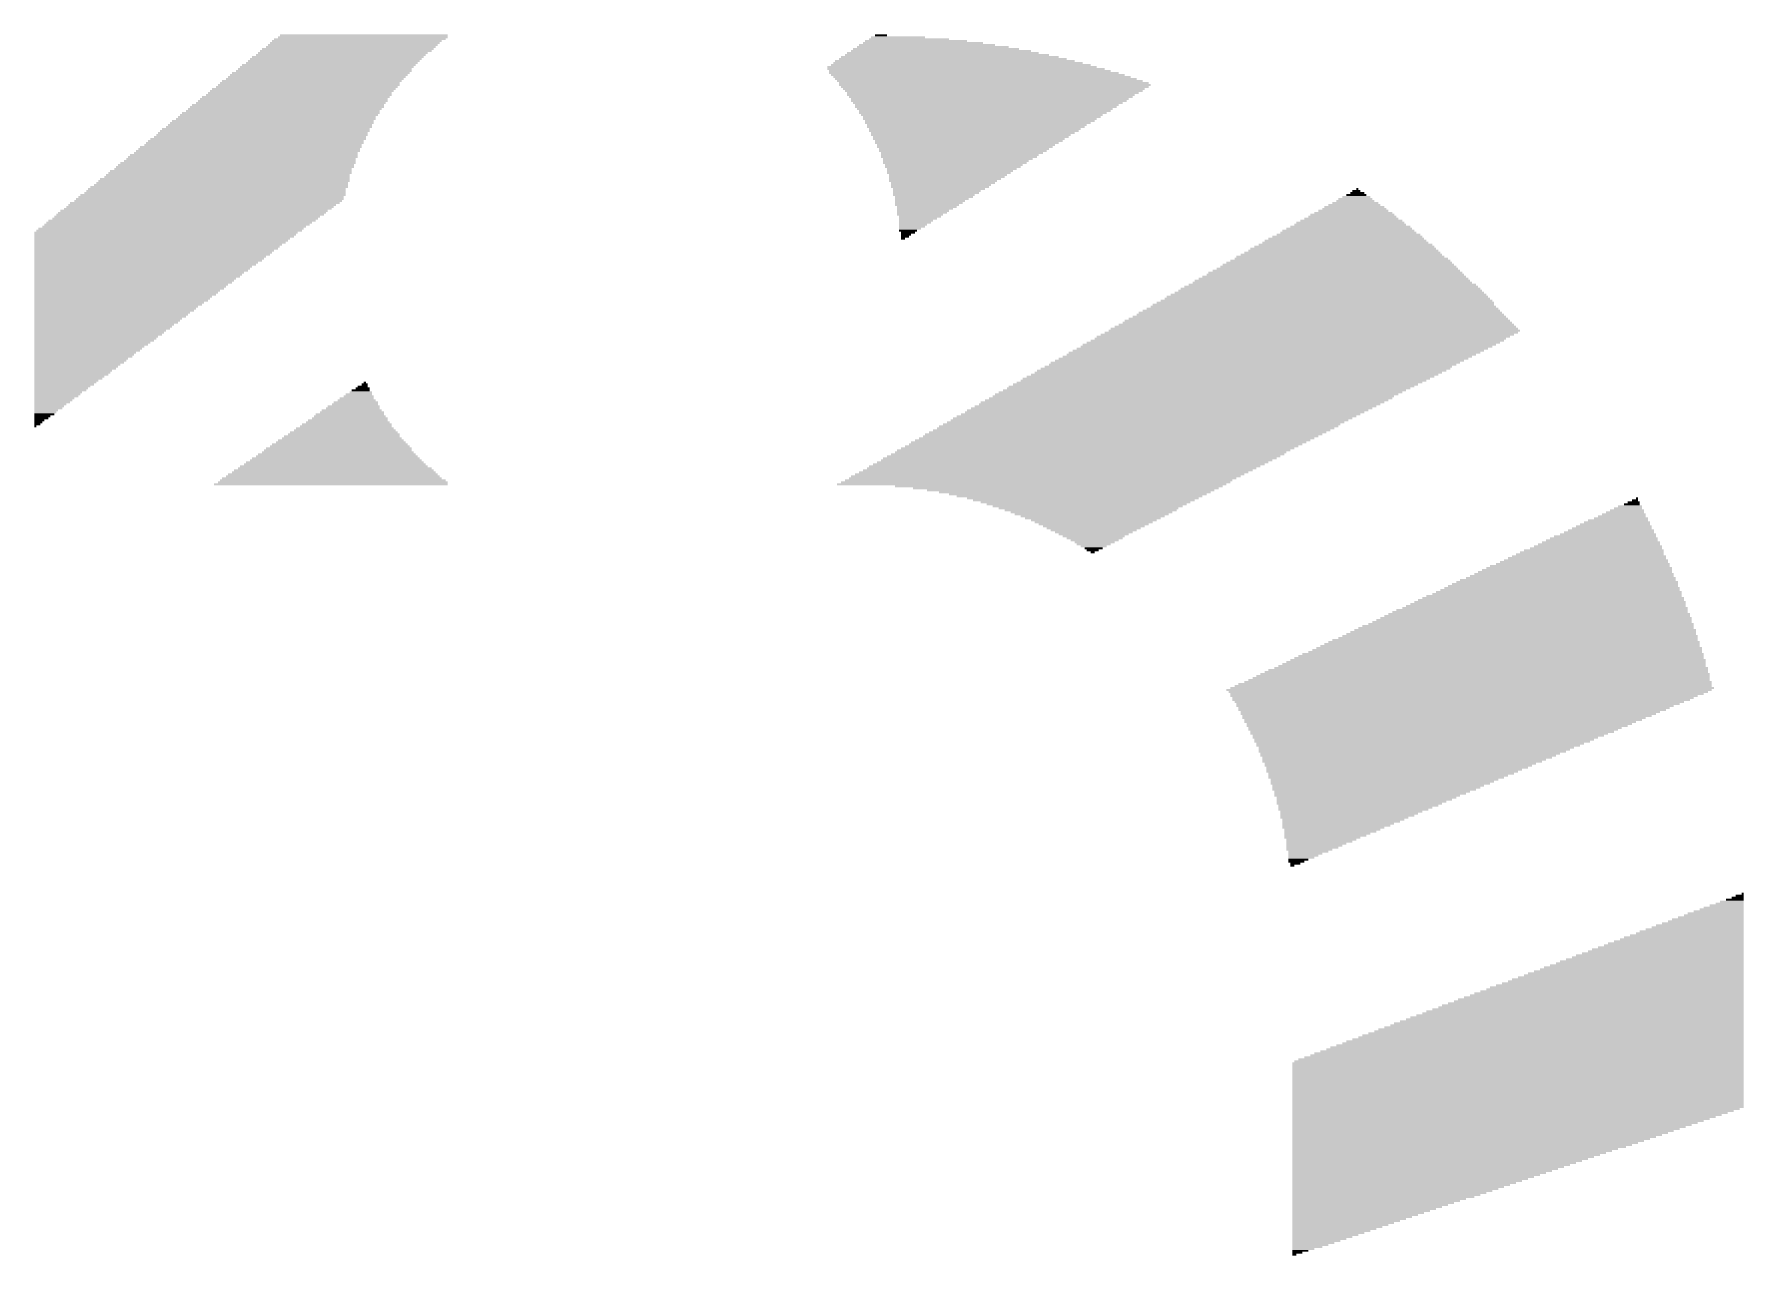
# Model space of a CAD drawing. Extents: x -50 to 50, y -28 to 28.
# Drawn here: x 31.89 to 50.01, y 14.83 to 27.78 of the extents above; entities that cross this region are included whole.
import ezdxf

# ---------------------------------------------------------------- set-up
doc = ezdxf.new("R2010")
doc.units = 0
doc.layers.add('200', color=132, linetype='CONTINUOUS')

# ---------------------------------------------------------------- blocks, each defined once
blk = doc.blocks.new('RECT')
blk.add_solid([(-0.5, -0.5), (0.5, -0.5), (-0.5, 0.5), (0.5, 0.5)])

msp = doc.modelspace()

# ---------------------------------------------------------------- block references
at = {"layer": '200'}
for p, xscale, yscale in [((35.3377, 27.7283), 1.8212, 0.0211), ((35.3695, 27.7495), 1.7983, 0.0213), ((35.3797, 27.7707), 1.778, 0.0211), ((41.1594, 27.7283), 0.8458, 0.0211), ((41.0426, 27.7495), 0.5715, 0.0213), ((40.8635, 27.7707), 0.127, 0.0211), ((35.1053, 27.5378), 1.8186, 0.0211), ((35.1371, 27.559), 1.8009, 0.0213), ((35.1587, 27.5802), 1.7983, 0.0211), ((35.1904, 27.6013), 1.8212, 0.0211), ((35.2108, 27.6225), 1.8212, 0.0213), ((35.2425, 27.6437), 1.7983, 0.0211), ((35.2641, 27.6648), 1.8009, 0.0211), ((35.2857, 27.686), 1.7983, 0.0213), ((35.306, 27.7072), 1.7983, 0.0211), ((41.5925, 27.5378), 2.3063, 0.0211), ((41.562, 27.559), 2.159, 0.0213), ((41.5188, 27.5802), 2.032, 0.0211), ((41.4985, 27.6013), 1.905, 0.0211), ((41.4452, 27.6225), 1.7577, 0.0213), ((41.4134, 27.6437), 1.6078, 0.0211), ((41.3499, 27.6648), 1.4402, 0.0211), ((41.308, 27.686), 1.27, 0.0213), ((41.2331, 27.7072), 1.0795, 0.0211), ((34.925, 27.3685), 1.8847, 0.0213), ((34.9567, 27.3897), 1.8618, 0.0211), ((34.9669, 27.4108), 1.8415, 0.0211), ((34.9898, 27.432), 1.8415, 0.0213), ((35.0101, 27.4532), 1.8415, 0.0211), ((35.0418, 27.4743), 1.8186, 0.0211), ((35.0634, 27.4955), 1.8212, 0.0213), ((35.0838, 27.5167), 1.8212, 0.0211), ((41.7208, 27.432), 2.8575, 0.0213), ((41.7627, 27.4108), 2.9413, 0.0211), ((41.8046, 27.3897), 2.9845, 0.0211), ((41.8465, 27.3685), 3.0683, 0.0213), ((41.7093, 27.4532), 2.7534, 0.0211), ((41.6776, 27.4743), 2.6441, 0.0211), ((41.6458, 27.4955), 2.54, 0.0213), ((41.6255, 27.5167), 2.413, 0.0211), ((34.7243, 27.178), 1.9456, 0.0213), ((34.7459, 27.1992), 1.9482, 0.0211), ((34.7777, 27.2203), 1.9253, 0.0211), ((34.798, 27.2415), 1.9253, 0.0213), ((34.8082, 27.2627), 1.905, 0.0211), ((34.831, 27.2838), 1.905, 0.0211), ((34.8615, 27.305), 1.8847, 0.0213), ((34.8831, 27.3262), 1.8821, 0.0211), ((34.9047, 27.3473), 1.8847, 0.0211), ((41.8884, 27.3473), 3.1115, 0.0211), ((41.9316, 27.3262), 3.1521, 0.0211), ((41.9735, 27.305), 3.1953, 0.0213), ((42.0154, 27.2838), 3.2385, 0.0211), ((42.0586, 27.2627), 3.2791, 0.0211), ((42.07, 27.2415), 3.302, 0.0213), ((42.0688, 27.2203), 3.2588, 0.0211), ((42.0586, 27.1992), 3.1979, 0.0211), ((42.0586, 27.178), 3.1521, 0.0213), ((34.5656, 27.0087), 2.0549, 0.0211), ((34.577, 27.0298), 2.032, 0.0211), ((34.6075, 27.051), 2.0117, 0.0213), ((34.6291, 27.0722), 2.0091, 0.0211), ((34.6393, 27.0933), 1.9888, 0.0211), ((34.6608, 27.1145), 1.9914, 0.0213), ((34.6926, 27.1357), 1.9685, 0.0211), ((34.7028, 27.1568), 1.9482, 0.0211), ((42.0484, 27.1568), 3.0912, 0.0211), ((42.0268, 27.1357), 3.048, 0.0211), ((42.0268, 27.1145), 3.0074, 0.0213), ((42.0065, 27.0722), 2.921, 0.0211), ((42.0167, 27.0933), 2.9413, 0.0211), ((41.9951, 27.051), 2.8575, 0.0213), ((41.9735, 27.0087), 2.7737, 0.0211), ((41.9837, 27.0298), 2.794, 0.0211), ((34.3865, 26.8182), 2.159, 0.0211), ((34.4068, 26.8393), 2.159, 0.0211), ((34.417, 26.8605), 2.1387, 0.0213), ((34.4488, 26.8817), 2.1158, 0.0211), ((34.4589, 26.9028), 2.0955, 0.0211), ((34.4818, 26.924), 2.0955, 0.0213), ((34.5021, 26.9452), 2.0955, 0.0211), ((34.5237, 26.9663), 2.0523, 0.0211), ((34.544, 26.9875), 2.0523, 0.0213), ((41.9633, 26.9875), 2.7076, 0.0213), ((41.9633, 26.9663), 2.667, 0.0211), ((41.9417, 26.9452), 2.6238, 0.0211), ((41.9316, 26.924), 2.5629, 0.0213), ((41.9113, 26.8817), 2.4765, 0.0211), ((41.9316, 26.9028), 2.5171, 0.0211), ((41.91, 26.8605), 2.4333, 0.0213), ((41.8897, 26.8393), 2.3927, 0.0211), ((41.8783, 26.8182), 2.3292, 0.0211), ((34.2265, 26.6277), 2.3063, 0.0211), ((34.2367, 26.6488), 2.286, 0.0211), ((34.2595, 26.67), 2.286, 0.0213), ((34.2798, 26.6912), 2.2454, 0.0211), ((34.3014, 26.7123), 2.2428, 0.0211), ((34.3116, 26.7335), 2.2225, 0.0213), ((34.3319, 26.7547), 2.2225, 0.0211), ((34.3433, 26.7758), 2.1996, 0.0211), ((34.3751, 26.797), 2.1819, 0.0213), ((41.8681, 26.797), 2.3089, 0.0213), ((41.8579, 26.7758), 2.2428, 0.0211), ((41.8478, 26.7547), 2.2225, 0.0211), ((41.8363, 26.7335), 2.159, 0.0213), ((41.8148, 26.7123), 2.1158, 0.0211), ((41.8148, 26.6912), 2.0752, 0.0211), ((41.7932, 26.67), 2.032, 0.0213), ((41.7944, 26.6488), 1.9888, 0.0211), ((41.7728, 26.6277), 1.9456, 0.0211), ((34.0792, 26.4583), 2.4333, 0.0211), ((34.0995, 26.4795), 2.4333, 0.0213), ((34.1097, 26.5007), 2.413, 0.0211), ((34.1313, 26.5218), 2.3698, 0.0211), ((34.1528, 26.543), 2.3724, 0.0213), ((34.1643, 26.5642), 2.3495, 0.0211), ((34.1846, 26.5853), 2.3495, 0.0211), ((34.2062, 26.6065), 2.3063, 0.0213), ((41.7512, 26.5853), 1.8618, 0.0211), ((41.7627, 26.6065), 1.8847, 0.0213), ((41.7411, 26.5642), 1.8009, 0.0211), ((41.7297, 26.543), 1.778, 0.0213), ((41.7208, 26.5218), 1.7145, 0.0211), ((41.6992, 26.5007), 1.6713, 0.0211), ((41.689, 26.4795), 1.651, 0.0213), ((41.6776, 26.4583), 1.5875, 0.0211), ((33.9306, 26.2678), 2.6035, 0.0211), ((33.9408, 26.289), 2.5832, 0.0213), ((33.9623, 26.3102), 2.5806, 0.0211), ((33.9725, 26.3313), 2.5603, 0.0211), ((33.9941, 26.3525), 2.5171, 0.0213), ((34.0157, 26.3737), 2.5197, 0.0211), ((34.0258, 26.3948), 2.4994, 0.0211), ((34.0474, 26.416), 2.4968, 0.0213), ((34.0678, 26.4372), 2.4562, 0.0211), ((41.656, 26.4372), 1.5443, 0.0211), ((41.6458, 26.416), 1.524, 0.0213), ((41.6344, 26.3948), 1.4605, 0.0211), ((41.6243, 26.3737), 1.4402, 0.0211), ((41.5823, 26.3102), 1.3106, 0.0211), ((41.6141, 26.3525), 1.3741, 0.0213), ((41.5938, 26.3313), 1.3335, 0.0211), ((41.5607, 26.2678), 1.2268, 0.0211), ((41.5722, 26.289), 1.2497, 0.0213), ((33.8036, 26.0985), 2.7711, 0.0213), ((33.8137, 26.1197), 2.7508, 0.0211), ((33.8239, 26.1408), 2.7305, 0.0211), ((33.8468, 26.162), 2.7305, 0.0213), ((33.8671, 26.1832), 2.6899, 0.0211), ((33.8785, 26.2043), 2.667, 0.0211), ((33.8988, 26.2255), 2.667, 0.0213), ((33.909, 26.2467), 2.6467, 0.0211), ((41.5404, 26.2467), 1.1862, 0.0211), ((41.5188, 26.2255), 1.143, 0.0213), ((41.5188, 26.2043), 1.1024, 0.0211), ((41.4871, 26.162), 1.0389, 0.0213), ((41.4973, 26.1832), 1.0592, 0.0211), ((41.4769, 26.1408), 0.9728, 0.0211), ((41.4553, 26.1197), 0.9296, 0.0211), ((41.4452, 26.0985), 0.9093, 0.0213), ((45.9105, 26.0985), 0.1473, 0.0213), ((45.9003, 26.1197), 0.0864, 0.0211), ((45.9105, 26.1408), 0.0203, 0.0211), ((33.5813, 25.908), 2.8346, 0.0213), ((33.6232, 25.9292), 2.8372, 0.0211), ((33.6448, 25.9503), 2.8346, 0.0211), ((33.6664, 25.9715), 2.8372, 0.0213), ((33.6969, 25.9927), 2.8575, 0.0211), ((33.7299, 26.0138), 2.8372, 0.0211), ((33.7503, 26.035), 2.8372, 0.0213), ((33.7617, 26.0562), 2.8143, 0.0211), ((33.782, 26.0773), 2.8143, 0.0211), ((41.4236, 26.0773), 0.8661, 0.0211), ((41.4236, 26.0562), 0.8255, 0.0211), ((41.402, 26.035), 0.7823, 0.0213), ((41.3702, 25.9927), 0.7188, 0.0211), ((41.3499, 25.9715), 0.6782, 0.0213), ((41.3817, 26.0138), 0.7417, 0.0211), ((41.3283, 25.9292), 0.5944, 0.0211), ((41.3487, 25.9503), 0.635, 0.0211), ((41.3068, 25.908), 0.5512, 0.0213), ((45.8686, 25.908), 0.7391, 0.0213), ((45.8788, 25.9292), 0.6782, 0.0211), ((45.88, 25.9503), 0.635, 0.0211), ((45.8788, 25.9715), 0.5512, 0.0213), ((45.8902, 25.9927), 0.4877, 0.0211), ((45.8902, 26.0138), 0.4013, 0.0211), ((45.8902, 26.035), 0.3607, 0.0213), ((45.9003, 26.0562), 0.2946, 0.0211), ((45.9003, 26.0773), 0.2134, 0.0211), ((33.3705, 25.7387), 2.794, 0.0211), ((33.401, 25.7598), 2.8143, 0.0211), ((33.4226, 25.781), 2.8169, 0.0213), ((33.4543, 25.8022), 2.8346, 0.0211), ((33.4861, 25.8233), 2.8169, 0.0211), ((33.5077, 25.8445), 2.8143, 0.0213), ((33.5394, 25.8657), 2.8372, 0.0211), ((33.5598, 25.8868), 2.8372, 0.0211), ((41.2966, 25.8868), 0.5309, 0.0211), ((41.275, 25.8657), 0.4877, 0.0211), ((41.2763, 25.8445), 0.4445, 0.0213), ((41.2547, 25.8233), 0.4013, 0.0211), ((41.2229, 25.781), 0.3378, 0.0213), ((41.2013, 25.7598), 0.2946, 0.0211), ((41.2331, 25.8022), 0.3581, 0.0211), ((41.1912, 25.7387), 0.2743, 0.0211), ((45.8368, 25.7387), 1.27, 0.0211), ((45.8368, 25.7598), 1.1836, 0.0211), ((45.8368, 25.781), 1.143, 0.0213), ((45.8483, 25.8022), 1.0795, 0.0211), ((45.847, 25.8233), 0.9957, 0.0211), ((45.8584, 25.8445), 0.9322, 0.0213), ((45.8572, 25.8657), 0.889, 0.0211), ((45.8686, 25.8868), 0.8255, 0.0211), ((33.2638, 25.6328), 2.7534, 0.0211), ((33.2422, 25.6117), 2.7102, 0.0211), ((33.2003, 25.5482), 2.6264, 0.0211), ((33.2842, 25.6752), 2.794, 0.0211), ((33.274, 25.654), 2.7737, 0.0213), ((33.2321, 25.5905), 2.6899, 0.0213), ((33.2207, 25.5693), 2.667, 0.0211), ((33.3172, 25.6963), 2.8143, 0.0211), ((33.3375, 25.7175), 2.8143, 0.0213), ((41.1493, 25.6963), 0.1905, 0.0211), ((41.1696, 25.7175), 0.2311, 0.0213), ((41.1277, 25.654), 0.1067, 0.0213), ((41.0959, 25.6117), 0.0432, 0.0211), ((41.148, 25.6752), 0.1473, 0.0211), ((41.1163, 25.6328), 0.0838, 0.0211), ((45.7848, 25.5482), 1.8415, 0.0211), ((45.7835, 25.5693), 1.7577, 0.0211), ((45.7848, 25.5905), 1.7145, 0.0213), ((45.7937, 25.6117), 1.651, 0.0211), ((45.8051, 25.6328), 1.5875, 0.0211), ((45.8165, 25.654), 1.524, 0.0213), ((45.8152, 25.6752), 1.4402, 0.0211), ((45.8165, 25.6963), 1.397, 0.0211), ((45.8254, 25.7175), 1.3335, 0.0213), ((33.1889, 25.527), 2.6035, 0.0213), ((33.147, 25.4635), 2.5197, 0.0213), ((33.1368, 25.4423), 2.4994, 0.0211), ((33.1051, 25.4), 2.4359, 0.0213), ((33.1788, 25.5058), 2.5832, 0.0211), ((33.1572, 25.4847), 2.54, 0.0211), ((33.1153, 25.4212), 2.4562, 0.0211), ((33.0937, 25.3788), 2.413, 0.0211), ((45.7314, 25.3788), 2.3292, 0.0211), ((45.7416, 25.4), 2.2631, 0.0213), ((45.7314, 25.4212), 2.2022, 0.0211), ((45.7416, 25.4423), 2.1361, 0.0211), ((45.7518, 25.4635), 2.0752, 0.0213), ((45.7632, 25.4847), 2.0117, 0.0211), ((45.7619, 25.5058), 1.9685, 0.0211), ((45.7733, 25.527), 1.905, 0.0213), ((33.0733, 25.3577), 2.3724, 0.0211), ((32.9984, 25.2518), 2.2225, 0.0211), ((32.9781, 25.2095), 2.1819, 0.0213), ((32.9565, 25.1883), 2.1387, 0.0211), ((33.0619, 25.3365), 2.3495, 0.0213), ((33.0416, 25.3153), 2.3089, 0.0211), ((33.0302, 25.2942), 2.286, 0.0211), ((33.02, 25.273), 2.2657, 0.0213), ((32.9883, 25.2307), 2.2022, 0.0211), ((45.6578, 25.1883), 2.8575, 0.0211), ((45.6667, 25.2095), 2.794, 0.0213), ((45.6781, 25.2307), 2.7305, 0.0211), ((45.6781, 25.2518), 2.6899, 0.0211), ((45.6883, 25.273), 2.6238, 0.0213), ((45.6997, 25.2942), 2.5603, 0.0211), ((45.7098, 25.3153), 2.4994, 0.0211), ((45.7098, 25.3365), 2.4536, 0.0213), ((45.72, 25.3577), 2.3927, 0.0211), ((32.9463, 25.1672), 2.1184, 0.0211), ((32.9349, 25.146), 2.0955, 0.0213), ((32.9146, 25.1248), 2.0549, 0.0211), ((32.8612, 25.0402), 1.9482, 0.0211), ((32.9032, 25.1037), 2.032, 0.0211), ((32.893, 25.0825), 2.0117, 0.0213), ((32.8714, 25.0613), 1.9685, 0.0211), ((32.8511, 25.019), 1.9279, 0.0213), ((32.8295, 24.9978), 1.8847, 0.0211), ((45.593, 24.9978), 3.4087, 0.0211), ((45.6044, 25.019), 3.3452, 0.0213), ((45.6146, 25.0402), 3.2791, 0.0211), ((45.6247, 25.0613), 3.2182, 0.0211), ((45.626, 25.0825), 3.175, 0.0213), ((45.6349, 25.1037), 3.1115, 0.0211), ((45.6463, 25.1248), 3.048, 0.0211), ((45.6463, 25.146), 2.9616, 0.0213), ((45.6463, 25.1672), 2.921, 0.0211), ((32.8193, 24.9767), 1.8644, 0.0211), ((32.8079, 24.9555), 1.8415, 0.0213), ((32.7876, 24.9343), 1.8009, 0.0211), ((32.7558, 24.892), 1.7374, 0.0213), ((32.7444, 24.8708), 1.7145, 0.0211), ((32.7762, 24.9132), 1.778, 0.0211), ((32.7343, 24.8497), 1.6942, 0.0211), ((32.7127, 24.8285), 1.651, 0.0213), ((45.5193, 24.8285), 3.8506, 0.0213), ((45.5295, 24.8497), 3.7897, 0.0211), ((45.5409, 24.8708), 3.7262, 0.0211), ((45.5511, 24.892), 3.6601, 0.0213), ((45.5511, 24.9132), 3.6195, 0.0211), ((45.5727, 24.9343), 3.5763, 0.0211), ((45.5828, 24.9555), 3.5154, 0.0213), ((45.593, 24.9767), 3.4493, 0.0211), ((32.6923, 24.7862), 1.6104, 0.0211), ((32.6707, 24.765), 1.5672, 0.0213), ((32.6288, 24.7015), 1.4834, 0.0213), ((32.7025, 24.8073), 1.6307, 0.0211), ((32.6606, 24.7438), 1.5469, 0.0211), ((32.6492, 24.7227), 1.524, 0.0211), ((32.6174, 24.6803), 1.4605, 0.0211), ((32.6073, 24.6592), 1.4402, 0.0211), ((32.5857, 24.638), 1.397, 0.0213), ((45.4558, 24.638), 4.3586, 0.0213), ((45.4558, 24.6592), 4.318, 0.0211), ((45.4673, 24.6803), 4.2545, 0.0211), ((45.4762, 24.7015), 4.191, 0.0213), ((45.4876, 24.7227), 4.1275, 0.0211), ((45.4876, 24.7438), 4.0869, 0.0211), ((45.4978, 24.765), 4.0208, 0.0213), ((45.5092, 24.7862), 3.9573, 0.0211), ((45.5193, 24.8073), 3.8964, 0.0211), ((32.5755, 24.6168), 1.3767, 0.0211), ((32.5653, 24.5957), 1.3564, 0.0211), ((32.5336, 24.5533), 1.2929, 0.0211), ((32.5018, 24.511), 1.2294, 0.0213), ((32.5438, 24.5745), 1.3132, 0.0213), ((32.5222, 24.5322), 1.27, 0.0211), ((32.4904, 24.4898), 1.2065, 0.0211), ((32.4701, 24.4687), 1.1659, 0.0211), ((45.1599, 24.4687), 4.3612, 0.0211), ((45.1904, 24.4898), 4.3815, 0.0211), ((45.2336, 24.511), 4.3815, 0.0213), ((45.2768, 24.5322), 4.3815, 0.0211), ((45.3073, 24.5533), 4.3612, 0.0211), ((45.3403, 24.5745), 4.3815, 0.0213), ((45.3809, 24.5957), 4.3815, 0.0211), ((45.4241, 24.6168), 4.3815, 0.0211), ((32.4066, 24.3628), 1.0389, 0.0211), ((32.385, 24.3417), 0.9957, 0.0211), ((32.3748, 24.3205), 0.9754, 0.0213), ((32.3634, 24.2993), 0.9525, 0.0211), ((32.3431, 24.2782), 0.9119, 0.0211), ((32.4587, 24.4475), 1.143, 0.0213), ((32.4485, 24.4263), 1.1227, 0.0211), ((32.4269, 24.4052), 1.0795, 0.0211), ((32.4168, 24.384), 1.0592, 0.0213), ((44.8005, 24.2782), 4.318, 0.0211), ((44.831, 24.2993), 4.3383, 0.0211), ((44.8742, 24.3205), 4.3383, 0.0213), ((44.9161, 24.3417), 4.3409, 0.0211), ((44.958, 24.3628), 4.3383, 0.0211), ((45.0012, 24.384), 4.3383, 0.0213), ((45.0329, 24.4052), 4.3612, 0.0211), ((45.0748, 24.4263), 4.3586, 0.0211), ((45.1168, 24.4475), 4.3612, 0.0213), ((32.2478, 24.13), 0.7214, 0.0213), ((32.3317, 24.257), 0.889, 0.0213), ((32.3215, 24.2358), 0.8687, 0.0211), ((32.2999, 24.2147), 0.8255, 0.0211), ((32.2898, 24.1935), 0.8052, 0.0213), ((32.2796, 24.1723), 0.7849, 0.0211), ((32.258, 24.1512), 0.7417, 0.0211), ((32.2263, 24.1088), 0.6782, 0.0211), ((44.4932, 24.1088), 4.2977, 0.0211), ((44.5237, 24.13), 4.318, 0.0213), ((44.5668, 24.1512), 4.318, 0.0211), ((44.61, 24.1723), 4.318, 0.0211), ((44.6507, 24.1935), 4.318, 0.0213), ((44.6837, 24.2147), 4.3383, 0.0211), ((44.7256, 24.2358), 4.3409, 0.0211), ((44.7573, 24.257), 4.318, 0.0213), ((32.2161, 24.0877), 0.6579, 0.0211), ((32.1843, 24.0453), 0.5944, 0.0211), ((32.1729, 24.0242), 0.5715, 0.0211), ((32.1208, 23.9395), 0.4674, 0.0213), ((32.2047, 24.0665), 0.635, 0.0213), ((32.1628, 24.003), 0.5512, 0.0213), ((32.1412, 23.9818), 0.508, 0.0211), ((32.131, 23.9607), 0.4877, 0.0211), ((32.0993, 23.9183), 0.4242, 0.0211), ((35.306, 23.9183), 0.3607, 0.0211), ((35.3276, 23.9395), 0.3175, 0.0213), ((35.3276, 23.9607), 0.2769, 0.0211), ((35.3492, 23.9818), 0.2337, 0.0211), ((35.3479, 24.003), 0.1905, 0.0213), ((35.3695, 24.0242), 0.1473, 0.0211), ((35.3695, 24.0453), 0.1067, 0.0211), ((35.3911, 24.0665), 0.0635, 0.0213), ((35.3911, 24.0877), 0.0229, 0.0211), ((44.1439, 23.9183), 4.2748, 0.0211), ((44.1744, 23.9395), 4.2545, 0.0213), ((44.2074, 23.9607), 4.2748, 0.0211), ((44.2493, 23.9818), 4.2774, 0.0211), ((44.2913, 24.003), 4.2748, 0.0213), ((44.3344, 24.0242), 4.2748, 0.0211), ((44.3662, 24.0453), 4.2977, 0.0211), ((44.4081, 24.0665), 4.2951, 0.0213), ((44.45, 24.0877), 4.2977, 0.0211), ((32.0573, 23.8548), 0.3404, 0.0211), ((32.004, 23.7702), 0.2337, 0.0211), ((31.9938, 23.749), 0.2134, 0.0213), ((32.0891, 23.8972), 0.4039, 0.0211), ((32.0777, 23.876), 0.381, 0.0213), ((32.0459, 23.8337), 0.3175, 0.0211), ((32.0358, 23.8125), 0.2972, 0.0213), ((32.0142, 23.7913), 0.254, 0.0211), ((31.9723, 23.7278), 0.1702, 0.0211), ((35.2323, 23.7278), 0.762, 0.0211), ((35.2323, 23.749), 0.7214, 0.0213), ((35.2539, 23.7702), 0.6782, 0.0211), ((35.2527, 23.7913), 0.635, 0.0211), ((35.2641, 23.8125), 0.5715, 0.0213), ((35.2743, 23.8337), 0.5512, 0.0211), ((35.2857, 23.8548), 0.4877, 0.0211), ((35.2958, 23.876), 0.4674, 0.0213), ((35.306, 23.8972), 0.4013, 0.0211), ((43.7833, 23.7278), 4.2342, 0.0211), ((43.8264, 23.749), 4.2342, 0.0213), ((43.8683, 23.7702), 4.2316, 0.0211), ((43.9001, 23.7913), 4.2545, 0.0211), ((43.9433, 23.8125), 4.2545, 0.0213), ((43.9839, 23.8337), 4.2545, 0.0211), ((44.0271, 23.8548), 4.2545, 0.0211), ((44.0588, 23.876), 4.2774, 0.0213), ((44.1008, 23.8972), 4.2748, 0.0211), ((31.9621, 23.7067), 0.1499, 0.0211), ((31.9303, 23.6643), 0.0864, 0.0211), ((31.8986, 23.622), 0.0229, 0.0213), ((31.9405, 23.6855), 0.1067, 0.0213), ((31.9189, 23.6432), 0.0635, 0.0211), ((35.1688, 23.5585), 1.143, 0.0213), ((35.1803, 23.5797), 1.0795, 0.0211), ((35.179, 23.6008), 1.0363, 0.0211), ((35.1904, 23.622), 0.9728, 0.0213), ((35.2006, 23.6432), 0.9525, 0.0211), ((35.212, 23.6643), 0.889, 0.0211), ((35.2108, 23.6855), 0.8458, 0.0213), ((35.2323, 23.7067), 0.8026, 0.0211), ((43.4772, 23.5585), 4.2113, 0.0213), ((43.5191, 23.5797), 4.2139, 0.0211), ((43.561, 23.6008), 4.2113, 0.0211), ((43.5928, 23.622), 4.2342, 0.0213), ((43.6245, 23.6432), 4.2113, 0.0211), ((43.6677, 23.6643), 4.2113, 0.0211), ((43.7096, 23.6855), 4.2139, 0.0213), ((43.7413, 23.7067), 4.2316, 0.0211), ((35.1053, 23.368), 1.5646, 0.0213), ((35.1155, 23.3892), 1.5443, 0.0211), ((35.1269, 23.4103), 1.4808, 0.0211), ((35.1269, 23.4315), 1.4402, 0.0213), ((35.1371, 23.4527), 1.3741, 0.0211), ((35.1371, 23.4738), 1.3335, 0.0211), ((35.1485, 23.495), 1.27, 0.0213), ((35.1472, 23.5162), 1.2268, 0.0211), ((35.1688, 23.5373), 1.1836, 0.0211), ((43.1165, 23.368), 4.1707, 0.0213), ((43.1597, 23.3892), 4.1707, 0.0211), ((43.2016, 23.4103), 4.1681, 0.0211), ((43.2435, 23.4315), 4.1707, 0.0213), ((43.2765, 23.4527), 4.191, 0.0211), ((43.3172, 23.4738), 4.191, 0.0211), ((43.3603, 23.495), 4.191, 0.0213), ((43.4035, 23.5162), 4.191, 0.0211), ((43.434, 23.5373), 4.2113, 0.0211), ((35.0634, 23.1987), 1.9888, 0.0211), ((35.0736, 23.2198), 1.9279, 0.0211), ((35.0736, 23.241), 1.8821, 0.0213), ((35.0838, 23.2622), 1.8212, 0.0211), ((35.085, 23.2833), 1.778, 0.0211), ((35.0939, 23.3045), 1.7145, 0.0213), ((35.0952, 23.3257), 1.6713, 0.0211), ((35.1053, 23.3468), 1.6104, 0.0211), ((42.8104, 23.1987), 4.1478, 0.0211), ((42.8523, 23.2198), 4.1504, 0.0211), ((42.8942, 23.241), 4.1478, 0.0213), ((42.9374, 23.2622), 4.1478, 0.0211), ((42.9692, 23.2833), 4.1707, 0.0211), ((43.0111, 23.3045), 4.1681, 0.0213), ((43.053, 23.3257), 4.1707, 0.0211), ((43.0847, 23.3468), 4.1478, 0.0211), ((35.0304, 23.0082), 2.4765, 0.0211), ((35.052, 23.0293), 2.4333, 0.0211), ((35.052, 23.0505), 2.3927, 0.0213), ((35.0418, 23.0717), 2.3266, 0.0211), ((35.052, 23.0928), 2.2657, 0.0211), ((35.0533, 23.114), 2.2225, 0.0213), ((35.0622, 23.1352), 2.159, 0.0211), ((35.0634, 23.1563), 2.1158, 0.0211), ((35.0736, 23.1775), 2.0549, 0.0213), ((42.4599, 23.0082), 4.1275, 0.0211), ((42.5031, 23.0293), 4.1275, 0.0211), ((42.5348, 23.0505), 4.1046, 0.0213), ((42.5768, 23.0717), 4.1072, 0.0211), ((42.6098, 23.0928), 4.1275, 0.0211), ((42.6504, 23.114), 4.1275, 0.0213), ((42.6936, 23.1352), 4.1275, 0.0211), ((42.7368, 23.1563), 4.1275, 0.0211), ((42.7774, 23.1775), 4.1275, 0.0213), ((42.7469, 22.987), 3.4722, 0.0213), ((42.8206, 22.9658), 3.2385, 0.0211), ((42.8727, 22.9447), 3.048, 0.0211), ((42.9158, 22.9235), 2.8804, 0.0213), ((42.9476, 22.9023), 2.7305, 0.0211), ((42.9679, 22.8812), 2.6035, 0.0211), ((43.0009, 22.86), 2.4562, 0.0213), ((43.0111, 22.8388), 2.3495, 0.0211), ((48.8531, 22.8388), 0.0635, 0.0211), ((48.8747, 22.86), 0.0203, 0.0213), ((43.0314, 22.8177), 2.2225, 0.0211), ((43.0428, 22.7965), 2.1184, 0.0213), ((43.053, 22.7753), 2.0117, 0.0211), ((43.0632, 22.7542), 1.905, 0.0211), ((43.0847, 22.733), 1.8212, 0.0213), ((43.0949, 22.7118), 1.7145, 0.0211), ((43.0962, 22.6907), 1.6307, 0.0211), ((43.1063, 22.6695), 1.524, 0.0213), ((43.1063, 22.6483), 1.4376, 0.0211), ((48.7058, 22.6483), 0.5715, 0.0211), ((48.7147, 22.6695), 0.508, 0.0213), ((48.7363, 22.6907), 0.4648, 0.0211), ((48.7477, 22.7118), 0.4013, 0.0211), ((48.768, 22.733), 0.3607, 0.0213), ((48.7794, 22.7542), 0.2972, 0.0211), ((48.801, 22.7753), 0.254, 0.0211), ((48.8213, 22.7965), 0.1676, 0.0213), ((48.8417, 22.8177), 0.127, 0.0211), ((43.1178, 22.6272), 1.3335, 0.0211), ((43.1165, 22.606), 1.2497, 0.0213), ((43.1165, 22.5848), 1.1633, 0.0211), ((43.1178, 22.5637), 1.0795, 0.0211), ((43.1165, 22.5425), 0.9957, 0.0213), ((43.1165, 22.5213), 0.9093, 0.0211), ((43.1178, 22.5002), 0.8255, 0.0211), ((43.1165, 22.479), 0.7417, 0.0213), ((48.5673, 22.479), 1.016, 0.0213), ((48.5788, 22.5002), 0.9525, 0.0211), ((48.5991, 22.5213), 0.9119, 0.0211), ((48.6093, 22.5425), 0.8458, 0.0213), ((48.6308, 22.5637), 0.8026, 0.0211), ((48.641, 22.5848), 0.7417, 0.0211), ((48.6626, 22.606), 0.6985, 0.0213), ((48.674, 22.6272), 0.635, 0.0211), ((43.1165, 22.4578), 0.6553, 0.0211), ((43.1279, 22.4367), 0.5918, 0.0211), ((43.1267, 22.4155), 0.508, 0.0213), ((43.1279, 22.3943), 0.4242, 0.0211), ((43.1165, 22.3732), 0.3607, 0.0211), ((43.1165, 22.352), 0.2743, 0.0213), ((43.1178, 22.3308), 0.1905, 0.0211), ((43.1063, 22.3097), 0.127, 0.0211), ((43.1063, 22.2885), 0.0406, 0.0213), ((48.3972, 22.2885), 1.524, 0.0213), ((48.4188, 22.3097), 1.4808, 0.0211), ((48.4403, 22.3308), 1.397, 0.0211), ((48.4619, 22.352), 1.3538, 0.0213), ((48.4721, 22.3732), 1.2929, 0.0211), ((48.4937, 22.3943), 1.2497, 0.0211), ((48.5038, 22.4155), 1.1836, 0.0213), ((48.5242, 22.4367), 1.143, 0.0211), ((48.5356, 22.4578), 1.0795, 0.0211), ((48.2397, 22.098), 2.0117, 0.0213), ((48.2613, 22.1192), 1.9685, 0.0211), ((48.2702, 22.1403), 1.905, 0.0211), ((48.3019, 22.1615), 1.8415, 0.0213), ((48.3133, 22.1827), 1.778, 0.0211), ((48.3349, 22.2038), 1.7348, 0.0211), ((48.3451, 22.225), 1.6739, 0.0213), ((48.3667, 22.2462), 1.6307, 0.0211), ((48.3768, 22.2673), 1.5646, 0.0211), ((48.0911, 21.9287), 2.4359, 0.0211), ((48.1127, 21.9498), 2.3927, 0.0211), ((48.1343, 21.971), 2.3495, 0.0213), ((48.1432, 21.9922), 2.286, 0.0211), ((48.1749, 22.0133), 2.2225, 0.0211), ((48.1863, 22.0345), 2.159, 0.0213), ((48.2079, 22.0557), 2.1158, 0.0211), ((48.2181, 22.0768), 2.0549, 0.0211), ((47.9323, 21.7382), 2.921, 0.0211), ((47.9539, 21.7593), 2.8778, 0.0211), ((47.9641, 21.7805), 2.8169, 0.0213), ((47.9857, 21.8017), 2.7737, 0.0211), ((47.9958, 21.8228), 2.7076, 0.0211), ((48.0276, 21.844), 2.6441, 0.0213), ((48.0479, 21.8652), 2.6035, 0.0211), ((48.0593, 21.8863), 2.54, 0.0211), ((48.0809, 21.9075), 2.4968, 0.0213), ((47.7838, 21.5688), 3.3452, 0.0211), ((47.8053, 21.59), 3.302, 0.0213), ((47.8168, 21.6112), 3.2385, 0.0211), ((47.8371, 21.6323), 3.1979, 0.0211), ((47.8473, 21.6535), 3.1318, 0.0213), ((47.8688, 21.6747), 3.0886, 0.0211), ((47.9006, 21.6958), 3.0251, 0.0211), ((47.9108, 21.717), 2.9642, 0.0213), ((47.6148, 21.3783), 3.81, 0.0211), ((47.6364, 21.3995), 3.7668, 0.0213), ((47.6466, 21.4207), 3.7059, 0.0211), ((47.6682, 21.4418), 3.6627, 0.0211), ((47.6898, 21.463), 3.6195, 0.0213), ((47.6987, 21.4842), 3.556, 0.0211), ((47.7203, 21.5053), 3.5128, 0.0211), ((47.752, 21.5265), 3.4493, 0.0213), ((47.7634, 21.5477), 3.3858, 0.0211), ((47.4561, 21.209), 4.2545, 0.0213), ((47.4777, 21.2302), 4.1707, 0.0211), ((47.4993, 21.2513), 4.1275, 0.0211), ((47.5196, 21.2725), 4.0869, 0.0213), ((47.5297, 21.2937), 4.0208, 0.0211), ((47.5513, 21.3148), 3.9776, 0.0211), ((47.5717, 21.336), 3.937, 0.0213), ((47.5831, 21.3572), 3.8735, 0.0211), ((47.277, 21.0185), 4.699, 0.0213), ((47.2973, 21.0397), 4.6584, 0.0211), ((47.3291, 21.0608), 4.5949, 0.0211), ((47.3392, 21.082), 4.5288, 0.0213), ((47.3608, 21.1032), 4.4856, 0.0211), ((47.3812, 21.1243), 4.445, 0.0211), ((47.4028, 21.1455), 4.4018, 0.0213), ((47.4142, 21.1667), 4.3383, 0.0211), ((47.4345, 21.1878), 4.2977, 0.0211), ((47.0954, 20.828), 5.1435, 0.0213), ((47.1284, 20.8492), 5.1232, 0.0211), ((47.1386, 20.8703), 5.0571, 0.0211), ((47.1589, 20.8915), 5.0165, 0.0213), ((47.1907, 20.9127), 4.953, 0.0211), ((47.2021, 20.9338), 4.8895, 0.0211), ((47.2237, 20.955), 4.8463, 0.0213), ((47.244, 20.9762), 4.8057, 0.0211), ((47.2656, 20.9973), 4.7625, 0.0211), ((47.0865, 20.8068), 5.08, 0.0211), ((47.0433, 20.7645), 4.953, 0.0213), ((47.0751, 20.7857), 5.0165, 0.0211), ((47.0319, 20.7433), 4.8895, 0.0211), ((47.0116, 20.7222), 4.8489, 0.0211), ((46.9913, 20.701), 4.7625, 0.0213), ((46.9798, 20.6798), 4.699, 0.0211), ((46.9481, 20.6587), 4.6355, 0.0211), ((46.9163, 20.6163), 4.5314, 0.0211), ((46.9367, 20.6375), 4.572, 0.0213), ((46.896, 20.5952), 4.445, 0.0211), ((46.8744, 20.574), 4.4018, 0.0213), ((46.863, 20.5528), 4.3383, 0.0211), ((46.8313, 20.5317), 4.2748, 0.0211), ((46.7893, 20.4893), 4.1504, 0.0211), ((46.8211, 20.5105), 4.2139, 0.0213), ((46.7792, 20.4682), 4.0843, 0.0211), ((46.7576, 20.447), 4.0411, 0.0213), ((46.736, 20.4258), 3.9573, 0.0211), ((46.7157, 20.4047), 3.9167, 0.0211), ((46.7043, 20.3835), 3.8532, 0.0213), ((46.6725, 20.3623), 3.7897, 0.0211), ((46.6623, 20.3412), 3.7236, 0.0211), ((46.6306, 20.32), 3.6601, 0.0213), ((46.6204, 20.2988), 3.5992, 0.0211), ((46.5988, 20.2777), 3.556, 0.0211), ((46.5772, 20.2565), 3.4722, 0.0213), ((46.5557, 20.2353), 3.429, 0.0211), ((46.5353, 20.2142), 3.3426, 0.0211), ((46.515, 20.193), 3.302, 0.0213), ((46.4934, 20.1718), 3.2588, 0.0211), ((46.4718, 20.1507), 3.175, 0.0211), ((46.4503, 20.1295), 3.1318, 0.0213), ((46.4401, 20.1083), 3.0709, 0.0211), ((46.4083, 20.0872), 3.0074, 0.0211), ((46.3867, 20.066), 2.9642, 0.0213), ((46.3664, 20.0448), 2.8778, 0.0211), ((46.3448, 20.0237), 2.8346, 0.0211), ((46.3347, 20.0025), 2.7737, 0.0213), ((46.3029, 19.9813), 2.7102, 0.0211), ((46.2813, 19.9602), 2.667, 0.0211), ((46.2699, 19.939), 2.6035, 0.0213), ((46.2178, 19.8967), 2.4994, 0.0211), ((46.2382, 19.9178), 2.54, 0.0211), ((46.1975, 19.8755), 2.413, 0.0213), ((46.1759, 19.8543), 2.3698, 0.0211), ((46.1543, 19.8332), 2.3266, 0.0211), ((46.1124, 19.7908), 2.2022, 0.0211), ((46.0908, 19.7697), 2.159, 0.0211), ((46.1328, 19.812), 2.2428, 0.0213), ((46.0693, 19.7485), 2.0752, 0.0213), ((46.0159, 19.7062), 1.9685, 0.0211), ((46.0477, 19.7273), 2.032, 0.0211), ((46.007, 19.685), 1.905, 0.0213), ((45.9854, 19.6638), 1.8618, 0.0211), ((45.9537, 19.6427), 1.7983, 0.0211), ((45.9321, 19.6215), 1.7551, 0.0213), ((45.9219, 19.6003), 1.6942, 0.0211), ((45.8902, 19.5792), 1.6307, 0.0211), ((45.8686, 19.558), 1.5875, 0.0213), ((45.7733, 19.4733), 1.3564, 0.0211), ((45.847, 19.5368), 1.5037, 0.0211), ((45.8254, 19.5157), 1.4605, 0.0211), ((45.8051, 19.4945), 1.4199, 0.0213), ((45.7632, 19.4522), 1.2903, 0.0211), ((45.7416, 19.431), 1.2471, 0.0213), ((45.7098, 19.4098), 1.1836, 0.0211), ((45.6895, 19.3887), 1.143, 0.0211), ((45.6578, 19.3675), 1.0795, 0.0213), ((45.6463, 19.3463), 1.016, 0.0211), ((45.6247, 19.3252), 0.9728, 0.0211), ((45.5727, 19.2828), 0.8687, 0.0211), ((45.5409, 19.2617), 0.8052, 0.0211), ((45.593, 19.304), 0.9093, 0.0213), ((45.5295, 19.2405), 0.7417, 0.0213), ((45.5079, 19.2193), 0.6985, 0.0211), ((45.4762, 19.1982), 0.635, 0.0211), ((45.4558, 19.177), 0.5944, 0.0213), ((45.4342, 19.1558), 0.5512, 0.0211), ((45.4025, 19.1347), 0.4877, 0.0211), ((45.3923, 19.1135), 0.4216, 0.0213), ((45.2869, 19.0288), 0.2108, 0.0211), ((45.3606, 19.0923), 0.3581, 0.0211), ((45.3403, 19.0712), 0.3175, 0.0211), ((45.3187, 19.05), 0.2743, 0.0213), ((45.2653, 19.0077), 0.1676, 0.0211), ((45.2234, 18.9653), 0.0432, 0.0211), ((45.2552, 18.9865), 0.1067, 0.0213), ((49.9961, 18.669), 0.0229, 0.0213), ((49.7421, 18.4785), 0.5309, 0.0213), ((49.7738, 18.4997), 0.4674, 0.0211), ((49.7954, 18.5208), 0.4242, 0.0211), ((49.8272, 18.542), 0.3607, 0.0213), ((49.8589, 18.5632), 0.2972, 0.0211), ((49.8805, 18.5843), 0.254, 0.0211), ((49.9123, 18.6055), 0.1905, 0.0213), ((49.944, 18.6267), 0.127, 0.0211), ((49.9643, 18.6478), 0.0864, 0.0211), ((49.5198, 18.3092), 0.9754, 0.0211), ((49.5414, 18.3303), 0.9322, 0.0211), ((49.5732, 18.3515), 0.8687, 0.0213), ((49.6049, 18.3727), 0.8052, 0.0211), ((49.6265, 18.3938), 0.762, 0.0211), ((49.6583, 18.415), 0.6985, 0.0213), ((49.69, 18.4362), 0.635, 0.0211), ((49.7103, 18.4573), 0.5944, 0.0211), ((49.2658, 18.1187), 1.4834, 0.0211), ((49.2874, 18.1398), 1.4402, 0.0211), ((49.3192, 18.161), 1.3767, 0.0213), ((49.3509, 18.1822), 1.3132, 0.0211), ((49.3725, 18.2033), 1.27, 0.0211), ((49.4043, 18.2245), 1.2065, 0.0213), ((49.436, 18.2457), 1.143, 0.0211), ((49.4563, 18.2668), 1.1024, 0.0211), ((49.4881, 18.288), 1.0389, 0.0213), ((49.0334, 17.9493), 1.9482, 0.0211), ((49.0652, 17.9705), 1.8847, 0.0213), ((49.0969, 17.9917), 1.8212, 0.0211), ((49.1185, 18.0128), 1.778, 0.0211), ((49.1503, 18.034), 1.7145, 0.0213), ((49.182, 18.0552), 1.651, 0.0211), ((49.2023, 18.0763), 1.6104, 0.0211), ((49.2341, 18.0975), 1.5469, 0.0213), ((48.7794, 17.7588), 2.4562, 0.0211), ((48.8112, 17.78), 2.3927, 0.0213), ((48.8429, 17.8012), 2.3292, 0.0211), ((48.8645, 17.8223), 2.286, 0.0211), ((48.8963, 17.8435), 2.2225, 0.0213), ((48.928, 17.8647), 2.159, 0.0211), ((48.9483, 17.8858), 2.1184, 0.0211), ((48.9801, 17.907), 2.0549, 0.0213), ((49.0118, 17.9282), 1.9914, 0.0211), ((48.5254, 17.5683), 2.9642, 0.0211), ((48.5572, 17.5895), 2.9007, 0.0213), ((48.5788, 17.6107), 2.8575, 0.0211), ((48.6105, 17.6318), 2.794, 0.0211), ((48.6423, 17.653), 2.7305, 0.0213), ((48.6626, 17.6742), 2.6899, 0.0211), ((48.6943, 17.6953), 2.6264, 0.0211), ((48.7261, 17.7165), 2.5629, 0.0213), ((48.7578, 17.7377), 2.4994, 0.0211), ((48.3032, 17.399), 3.4087, 0.0213), ((48.3248, 17.4202), 3.3655, 0.0211), ((48.3565, 17.4413), 3.302, 0.0211), ((48.3883, 17.4625), 3.2385, 0.0213), ((48.4086, 17.4837), 3.1979, 0.0211), ((48.4403, 17.5048), 3.1344, 0.0211), ((48.4721, 17.526), 3.0709, 0.0213), ((48.4937, 17.5472), 3.0277, 0.0211), ((48.0492, 17.2085), 3.9167, 0.0213), ((48.0708, 17.2297), 3.8735, 0.0211), ((48.1025, 17.2508), 3.81, 0.0211), ((48.1343, 17.272), 3.7465, 0.0213), ((48.1546, 17.2932), 3.7059, 0.0211), ((48.1863, 17.3143), 3.6424, 0.0211), ((48.2181, 17.3355), 3.5789, 0.0213), ((48.2397, 17.3567), 3.5357, 0.0211), ((48.2714, 17.3778), 3.4722, 0.0211), ((47.8168, 17.0392), 4.3815, 0.0211), ((47.8485, 17.0603), 4.318, 0.0211), ((47.8803, 17.0815), 4.2545, 0.0213), ((47.9006, 17.1027), 4.2139, 0.0211), ((47.9323, 17.1238), 4.1504, 0.0211), ((47.9641, 17.145), 4.0869, 0.0213), ((47.9857, 17.1662), 4.0437, 0.0211), ((48.0174, 17.1873), 3.9802, 0.0211), ((47.6148, 16.8698), 4.7854, 0.0211), ((47.6148, 16.8487), 4.7854, 0.0211), ((47.6263, 16.891), 4.7625, 0.0213), ((47.6466, 16.9122), 4.7219, 0.0211), ((47.6783, 16.9333), 4.6584, 0.0211), ((47.7101, 16.9545), 4.5949, 0.0213), ((47.7317, 16.9757), 4.5517, 0.0211), ((47.7634, 16.9968), 4.4882, 0.0211), ((47.7952, 17.018), 4.4247, 0.0213), ((47.6148, 16.8275), 4.7854, 0.0213), ((47.6148, 16.8063), 4.7854, 0.0211), ((47.6148, 16.7852), 4.7854, 0.0211), ((47.6148, 16.764), 4.7854, 0.0213), ((47.6148, 16.7428), 4.7854, 0.0211), ((47.6148, 16.7217), 4.7854, 0.0211), ((47.6148, 16.7005), 4.7854, 0.0213), ((47.6148, 16.6793), 4.7854, 0.0211), ((47.6148, 16.6582), 4.7854, 0.0211), ((47.6148, 16.637), 4.7854, 0.0213), ((47.6148, 16.6158), 4.7854, 0.0211), ((47.6148, 16.5947), 4.7854, 0.0211), ((47.6148, 16.5735), 4.7854, 0.0213), ((47.6148, 16.5523), 4.7854, 0.0211), ((47.6148, 16.5312), 4.7854, 0.0211), ((47.6148, 16.51), 4.7854, 0.0213), ((47.6148, 16.4888), 4.7854, 0.0211), ((47.6148, 16.4677), 4.7854, 0.0211), ((47.6148, 16.4465), 4.7854, 0.0213), ((47.6148, 16.4253), 4.7854, 0.0211), ((47.6148, 16.4042), 4.7854, 0.0211), ((47.5615, 16.3618), 4.6787, 0.0211), ((47.5297, 16.3407), 4.6152, 0.0211), ((47.498, 16.3195), 4.5517, 0.0213), ((47.5933, 16.383), 4.7422, 0.0213), ((47.4663, 16.2983), 4.4882, 0.0211), ((47.4345, 16.2772), 4.4247, 0.0211), ((47.371, 16.2348), 4.2977, 0.0211), ((47.3392, 16.2137), 4.2342, 0.0211), ((47.3075, 16.1925), 4.1707, 0.0213), ((47.244, 16.1502), 4.0437, 0.0211), ((47.4028, 16.256), 4.3612, 0.0213), ((47.2758, 16.1713), 4.1072, 0.0211), ((47.2123, 16.129), 3.9802, 0.0213), ((47.1805, 16.1078), 3.9167, 0.0211), ((47.1487, 16.0867), 3.8532, 0.0211), ((47.117, 16.0655), 3.7897, 0.0213), ((47.0535, 16.0232), 3.6627, 0.0211), ((46.99, 15.9808), 3.5357, 0.0211), ((46.9481, 15.9597), 3.4519, 0.0211), ((46.9163, 15.9385), 3.3884, 0.0213), ((47.0853, 16.0443), 3.7262, 0.0211), ((47.0218, 16.002), 3.5992, 0.0213), ((46.8846, 15.9173), 3.3249, 0.0211), ((46.8528, 15.8962), 3.2614, 0.0211), ((46.8211, 15.875), 3.1979, 0.0213), ((46.7893, 15.8538), 3.1344, 0.0211), ((46.7576, 15.8327), 3.0709, 0.0211), ((46.7258, 15.8115), 3.0074, 0.0213), ((46.6941, 15.7903), 2.9439, 0.0211), ((46.6623, 15.7692), 2.8804, 0.0211), ((46.6306, 15.748), 2.8169, 0.0213), ((46.5988, 15.7268), 2.7534, 0.0211), ((46.5353, 15.6845), 2.6264, 0.0213), ((46.5036, 15.6633), 2.5629, 0.0211), ((46.4718, 15.6422), 2.4994, 0.0211), ((46.4401, 15.621), 2.4359, 0.0213), ((46.4083, 15.5998), 2.3724, 0.0211), ((46.5671, 15.7057), 2.6899, 0.0211), ((46.3766, 15.5787), 2.3089, 0.0211), ((46.3448, 15.5575), 2.2454, 0.0213), ((46.3131, 15.5363), 2.1819, 0.0211), ((46.2813, 15.5152), 2.1184, 0.0211), ((46.2496, 15.494), 2.0549, 0.0213), ((46.2178, 15.4728), 1.9914, 0.0211), ((46.1429, 15.4305), 1.8415, 0.0213), ((46.1861, 15.4517), 1.9279, 0.0211), ((46.1112, 15.4093), 1.778, 0.0211), ((46.0794, 15.3882), 1.7145, 0.0211), ((46.0159, 15.3458), 1.5875, 0.0211), ((45.9524, 15.3035), 1.4605, 0.0213), ((45.8889, 15.2612), 1.3335, 0.0211), ((45.8254, 15.2188), 1.2065, 0.0211), ((46.0477, 15.367), 1.651, 0.0213), ((45.9842, 15.3247), 1.524, 0.0211), ((45.9207, 15.2823), 1.397, 0.0211), ((45.8572, 15.24), 1.27, 0.0213), ((45.7619, 15.1765), 1.0795, 0.0213), ((45.6984, 15.1342), 0.9525, 0.0211), ((45.6349, 15.0918), 0.8255, 0.0211), ((45.5714, 15.0495), 0.6985, 0.0213), ((45.7937, 15.1977), 1.143, 0.0211), ((45.7302, 15.1553), 1.016, 0.0211), ((45.6667, 15.113), 0.889, 0.0213), ((45.6032, 15.0707), 0.762, 0.0211), ((45.5079, 15.0072), 0.5715, 0.0211), ((45.4444, 14.9648), 0.4445, 0.0211), ((45.3809, 14.9225), 0.3175, 0.0213), ((45.339, 14.9013), 0.2337, 0.0211), ((45.2755, 14.859), 0.1067, 0.0213), ((45.5397, 15.0283), 0.635, 0.0211), ((45.4762, 14.986), 0.508, 0.0213), ((45.4127, 14.9437), 0.381, 0.0211), ((45.3073, 14.8802), 0.1702, 0.0211), ((45.2438, 14.8378), 0.0432, 0.0211)]:
    msp.add_blockref('RECT', p, dxfattribs=dict(at, xscale=xscale, yscale=yscale))

doc.saveas('drawing.dxf')
